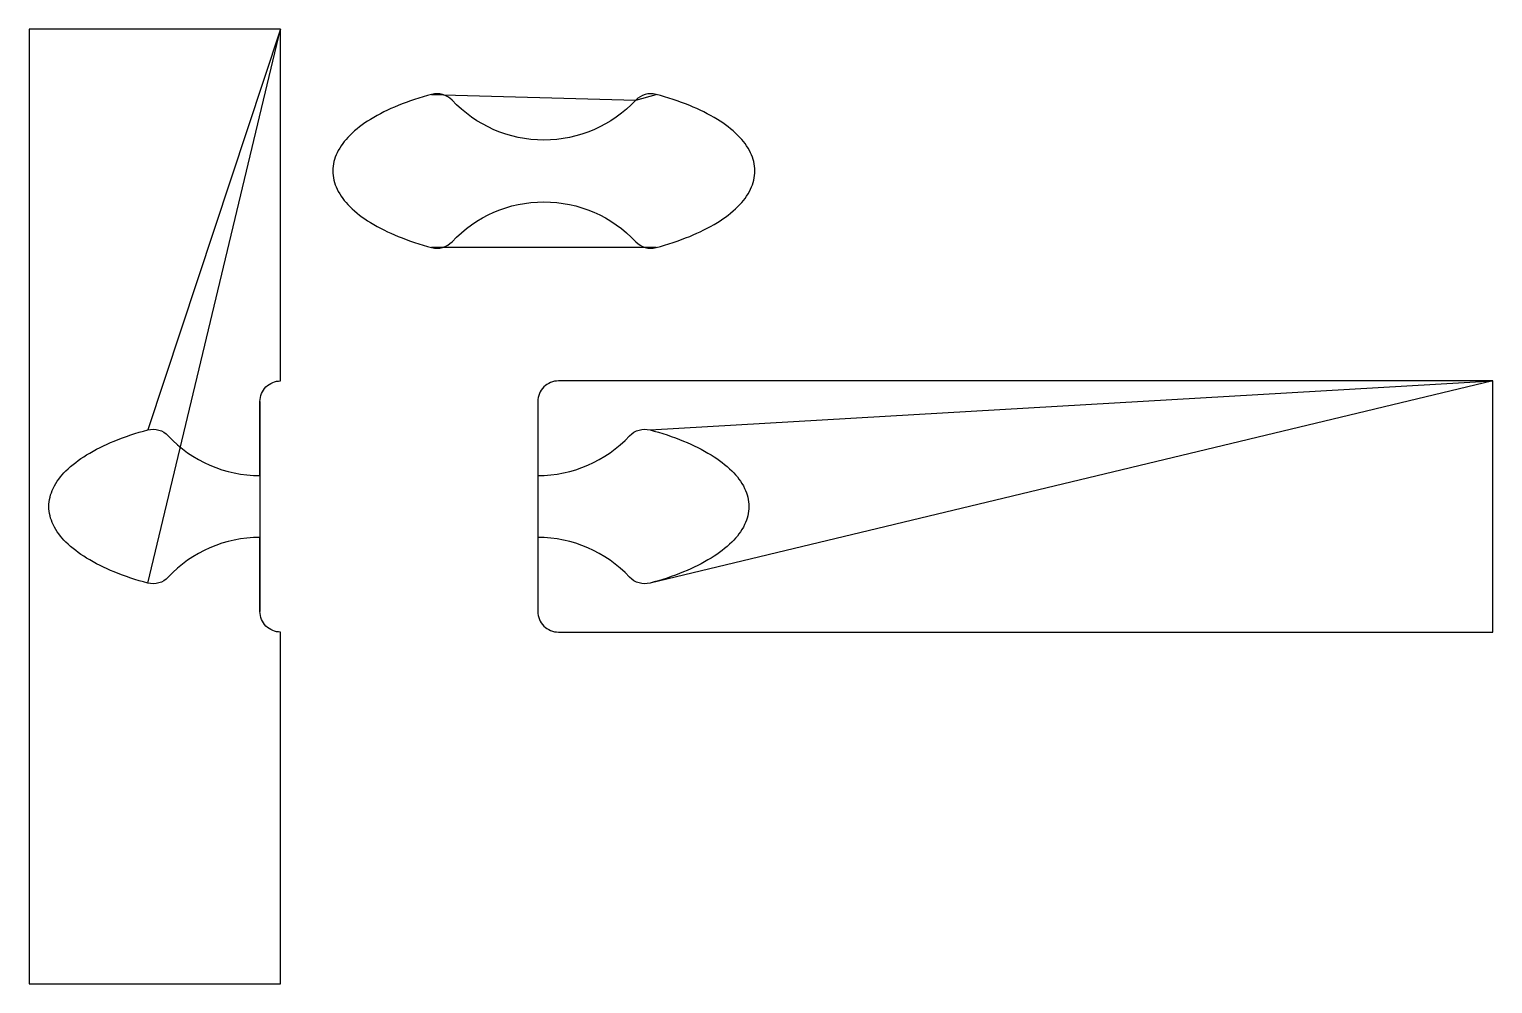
# Model space of a CAD drawing. Extents: x 113 to 404, y 95 to 285.
import ezdxf

# ---------------------------------------------------------------- set-up
doc = ezdxf.new("R2010")
doc.units = 0
doc.layers.add('1', color=7, linetype='CONTINUOUS')

msp = doc.modelspace()

# ---------------------------------------------------------------- linework, layer by layer
at = {"layer": '1', "color": 7, "linetype": 'CONTINUOUS'}
for p, q in [((158.56547, 210.89905), (158.56547, 169.09905)), ((213.84882, 210.89905), (213.84882, 169.09905))]:
    msp.add_line(p, q, dxfattribs=at)
for points in [[(162.66547, 284.99905), (112.66547, 284.99905), (112.66547, 284.99905), (112.66547, 94.99905), (112.66547, 94.99905), (162.66547, 94.99905), (162.66547, 94.99905), (162.66547, 164.99905), (162.665471, 164.99905, -0.414214), (158.565471, 169.09905), (158.56547, 169.09905), (158.56547, 183.84905), (158.565471, 183.84905, 0.207779), (140.296128, 175.914545), (140.296128, 175.914545, -0.277369), (136.234779, 174.754069)], [(136.234739, 205.24402, -0.277372), (140.296128, 204.083555), (140.296128, 204.083555, 0.207779), (158.565471, 196.14905), (158.56547, 196.14905), (158.56547, 210.89905), (158.565471, 210.89905, -0.414214), (162.665471, 214.99905), (162.66547, 214.99905), (162.66547, 284.99905)], [(233.322003, 270.875955, -0.207779), (215.052661, 262.94145), (215.052661, 262.94145, -0.207779), (196.783318, 270.875955), (196.783318, 270.875955, 0.277372), (192.721929, 272.03642)], [(237.383398, 272.036418, 0.277372), (233.322003, 270.875955)], [(192.721969, 241.546469, 0.277369), (196.783318, 242.706945), (196.783318, 242.706945, -0.434307), (233.322003, 242.706945), (233.322003, 242.706945, 0.277369), (237.383356, 241.546471)], [(403.84882, 214.99905), (217.94882, 214.99905), (217.948821, 214.99905, 0.414214), (213.848821, 210.89905), (213.84882, 210.89905), (213.84882, 196.14905), (213.84882, 196.14905, 0.207779), (232.118163, 204.083555), (232.118163, 204.083555, -0.277372), (236.179558, 205.244018)], [(236.179516, 174.754071, -0.277369), (232.118163, 175.914545), (232.118163, 175.914545, 0.207779), (213.84882, 183.84905), (213.84882, 183.84905), (213.84882, 169.09905), (213.848821, 169.09905, 0.414214), (217.948821, 164.99905), (217.94882, 164.99905), (403.84882, 164.99905), (403.84882, 164.99905), (403.84882, 214.99905)]]:
    msp.add_lwpolyline(points, format="xyb", close=True, dxfattribs=at)
for points in [[(192.72193, 272.03642, 0.03147), (186.038008, 269.805845, 0.041297), (180.534467, 267.045816, 0.058256), (176.435203, 263.868616, 0.084809), (173.906983, 260.403501, 0.111928), (173.052661, 256.79144, 0.111927), (173.906992, 253.179379, 0.084809), (176.435221, 249.714266, 0.058256), (180.534493, 246.537068, 0.041297), (186.038042, 243.777041, 0.03147), (192.721969, 241.546469, 0.03147)], [(237.38336, 241.546472, 0.03147), (244.067285, 243.777044, 0.041297), (249.570831, 246.53707, 0.058256), (253.670102, 249.714267, 0.084809), (256.198329, 253.17938, 0.111927), (257.05266, 256.79144, 0.111928), (256.198339, 260.4035, 0.084809), (253.67012, 263.868614, 0.058256), (249.570858, 267.045813, 0.041297), (244.067319, 269.805843, 0.03147), (237.3834, 272.036418, 0.03147)], [(136.234779, 174.75407, -0.03147), (129.550852, 176.984641, -0.041297), (124.047303, 179.744668, -0.058256), (119.948031, 182.921866, -0.084809), (117.419802, 186.386979, -0.111927), (116.565471, 189.99904, -0.111928), (117.419793, 193.611101, -0.084809), (119.948013, 197.076216, -0.058256), (124.047277, 200.253416, -0.041297), (129.550818, 203.013445, -0.03147), (136.23474, 205.24402, -0.03147)], [(236.17956, 205.244018, -0.03147), (242.863479, 203.013443, -0.041297), (248.367018, 200.253413, -0.058256), (252.46628, 197.076214, -0.084809), (254.994499, 193.6111, -0.111928), (255.84882, 189.99904, -0.111927), (254.994489, 186.38698, -0.084809), (252.466262, 182.921867, -0.058256), (248.366991, 179.74467, -0.041297), (242.863445, 176.984644, -0.03147), (236.17952, 174.754072, -0.03147)]]:
    msp.add_lwpolyline(points, format="xyb", dxfattribs=at)

doc.saveas('drawing.dxf')
